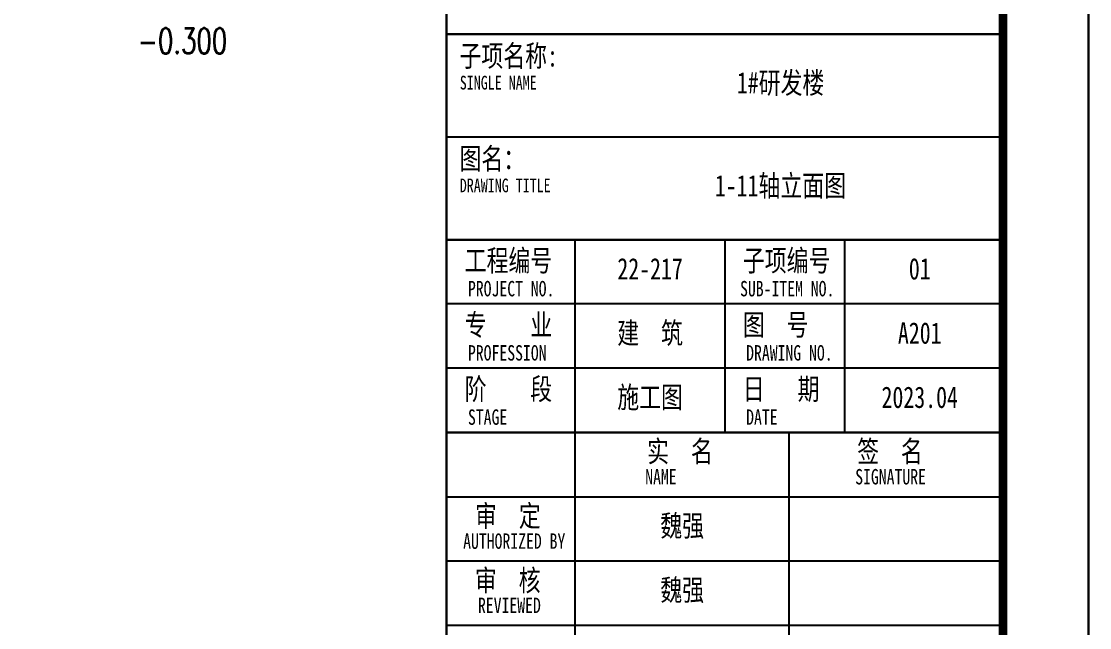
# Model space of a CAD drawing. Extents: x 1738711 to 2346805, y 1189731 to 2516152.
# Drawn here: x 2245363 to 2264082, y 2059116 to 2069733 of the extents above; entities that cross this region are included whole.
import ezdxf
from ezdxf.enums import TextEntityAlignment as Align

# ---------------------------------------------------------------- set-up
doc = ezdxf.new("R2010")
doc.units = 0
doc.header["$LTSCALE"] = 1000
doc.header["$MEASUREMENT"] = 0
doc.layers.add('PUB_TEXT', color=7, linetype='Continuous')
doc.layers.add('TK', color=4, linetype='Continuous')
doc.styles.add('_TCH_DIM', font='SIMPLEX', dxfattribs={"bigfont": 'GBCBIG'})
doc.styles.add('宋体', font='SIMSUN.TTF', dxfattribs={"width": 0.75})

# ---------------------------------------------------------------- blocks, each defined once
blk = doc.blocks.new('hjashrtahreahe')
at = {"color": 1}
blk.add_line((76600, 11800), (83100, 11800), dxfattribs=at)
at = {"layer": 'TK', "color": 7}
for p, q in [((78100, 11800), (78100, 9550)), ((79850, 11800), (79850, 9550)), ((81250, 11800), (81250, 9550)), ((83100, 11050), (76600, 11050)), ((83100, 10300), (76600, 10300)), ((83100, 9550), (76700, 9550)), ((78100, 9550), (78100, 3550)), ((80600, 9550), (80600, 3550)), ((76600, 8800), (83100, 8800)), ((76600, 8050), (83100, 8050)), ((76600, 7300), (83100, 7300))]:
    blk.add_line(p, q, dxfattribs=at)
at = {"layer": 'TK', "color": 7, "const_width": 25}
for points in [[(0, 59400), (84100, 59400), (84100, 0), (0, 0)], [(76600, 16600), (83100, 16600), (83100, 11800), (76600, 11800)], [(76600, 11800), (83100, 11800), (83100, 9550), (76600, 9550)]]:
    blk.add_lwpolyline(points, close=True, dxfattribs=at)
at = {"layer": 'TK', "color": 3, "const_width": 100}
blk.add_lwpolyline([(2500, 1000), (2500, 58400), (83100, 58400), (83100, 1000)], close=True, dxfattribs=at)
at = {"layer": 'TK', "color": 7, "const_width": 25}
for points in [[(76600, 58400), (76600, 1000)], [(76600, 14200), (83100, 14200)], [(76600, 13000), (83100, 13000)], [(76600, 11800), (83100, 11800)], [(76600, 11800), (83100, 11800)], [(76600, 3550), (76600, 9550), (83100, 9550), (83100, 3550)]]:
    blk.add_lwpolyline(points, dxfattribs=at)
at = {"layer": 'TK', "color": 7, "style": '宋体', "width": 0.75}
for s, height, p in [('子项名称:', 250, (76751, 13822)), ('SINGLE NAME', 160, (76755, 13554)), ('图名：', 250, (76751, 12622)), ('DRAWING TITLE', 160, (76755, 12354)), ('工程编号', 250, (76812, 11432)), ('子项编号', 250, (80062, 11432)), ('PROJECT NO.', 180, (76850, 11139)), (' SUB-ITEM NO. ', 180, (79937, 11139)), ('专    业', 250, (76812, 10682)), ('图  号', 250, (80062, 10682)), ('PROFESSION', 180, (76850, 10389)), ('DRAWING NO.', 180, (80100, 10389)), ('阶    段', 250, (76812, 9932)), ('日   期', 250, (80062, 9932)), ('STAGE', 180, (76850, 9639)), ('DATE', 180, (80100, 9639)), ('实  名', 250, (78944, 9204)), ('签  名', 250, (81397, 9204)), ('NAME', 180, (78921, 8943)), ('SIGNATURE', 180, (81374, 8943)), ('审  定', 250, (76933, 8451)), ('AUTHORIZED BY', 180, (76794, 8191)), ('审  核', 250, (76932, 7698)), ('REVIEWED', 180, (76967, 7441))]:
    blk.add_text(s, height=height, dxfattribs=at).set_placement(p)
at = {"layer": 'TK', "style": '宋体', "width": 0.75}
for tag, height, p in [('项目负责人', 350, (6003, 57089)), ('专业负责人', 350, (6003, 56224)), ('设计人', 350, (6003, 55419)), ('版号1', 250, (77304, 22193)), ('时间1', 250, (82405, 22193)), ('版号2', 250, (77304, 21593)), ('时间2', 250, (82405, 21593)), ('版号3', 250, (77304, 20993)), ('时间3', 250, (82405, 20993)), ('建筑会签', 0.0001, (78978, 2403)), ('电气会签', 0.0001, (82128, 2403)), ('结构会签', 0.0001, (78978, 1803)), ('暖通会签', 0.0001, (82128, 1803)), ('给排水会签', 0.0001, (78978, 1250)), ('智能化会签', 0.0001, (82128, 1250))]:
    blk.add_attdef(tag, text='', height=height, dxfattribs=at).set_placement(p, align=Align.CENTER)
for tag, p in [('合作设计单位', (80816, 48986)), ('版号说明1', (79854, 22318)), ('版号说明2', (79854, 21718)), ('版号说明3', (79854, 21118)), ('浙江绿储科技有限公司', (80545, 16036)), ('百兆瓦级集中式熔盐储能关键', (80545, 14953)), ('设备研发及制造基地项目', (80545, 14603)), ('1#研发楼', (80545, 13636)), ('图名', (80545, 12436)), ('工程编号', (78978, 11461)), ('子项编号', (82128, 11461)), ('建筑', (78978, 10711)), ('图号', (82128, 10711)), ('施工图', (78978, 9961)), ('2023.03', (82128, 9961)), ('审定', (79353, 8461)), ('审核', (79353, 7711)), ('工程负责', (79353, 6961)), ('专业负责', (79353, 6211)), ('设计', (79353, 5461)), ('制图', (79353, 4711)), ('校对', (79353, 3961))]:
    blk.add_attdef(tag, text='', height=250, dxfattribs=at).set_placement(p, align=Align.MIDDLE_CENTER)

msp = doc.modelspace()

# ---------------------------------------------------------------- block references
ref = msp.add_blockref('hjashrtahreahe', (2137913.5, 2048209.1), dxfattribs=dict(xscale=1.5, yscale=1.5, zscale=1.5))
ref.add_attrib('审核', '魏强', dxfattribs={"layer": 'TK', "height": 375, "style": '宋体', "width": 0.75}).set_placement((2256942.8, 2059775.4), align=Align.MIDDLE_CENTER)
ref.add_attrib('审定', '魏强', dxfattribs={"layer": 'TK', "height": 375, "style": '宋体', "width": 0.75}).set_placement((2256942.8, 2060900.4), align=Align.MIDDLE_CENTER)
ref.add_attrib('日期', '2023.04', dxfattribs={"layer": 'TK', "height": 375, "style": '宋体', "width": 0.75}).set_placement((2261105.3, 2063150.4), align=Align.MIDDLE_CENTER)
ref.add_attrib('图号', 'A201', dxfattribs={"layer": 'TK', "height": 375, "style": '宋体', "width": 0.75}).set_placement((2261105.3, 2064275.4), align=Align.MIDDLE_CENTER)
ref.add_attrib('子项编号', '01', dxfattribs={"layer": 'TK', "height": 375, "style": '宋体', "width": 0.75}).set_placement((2261105.3, 2065400.4), align=Align.MIDDLE_CENTER)
ref.add_attrib('阶段', '施工图', dxfattribs={"layer": 'TK', "height": 375, "style": '宋体', "width": 0.75}).set_placement((2256380.3, 2063150.4), align=Align.MIDDLE_CENTER)
ref.add_attrib('专业', '建  筑', dxfattribs={"layer": 'TK', "height": 375, "style": '宋体', "width": 0.75}).set_placement((2256380.3, 2064275.4), align=Align.MIDDLE_CENTER)
ref.add_attrib('工程编号', '22-217', dxfattribs={"layer": 'TK', "height": 375, "style": '宋体', "width": 0.75}).set_placement((2256380.3, 2065400.4), align=Align.MIDDLE_CENTER)
ref.add_attrib('图名_001', '1-11轴立面图', (2257513.6, 2066668.1), dxfattribs={"layer": 'TK', "height": 375, "style": '宋体', "width": 0.75})
ref.add_attrib('子项名称_001', '1#研发楼', (2257900.1, 2068470.2), dxfattribs={"layer": 'TK', "height": 375, "style": '宋体', "width": 0.75})

# ---------------------------------------------------------------- texts
at = {"layer": 'PUB_TEXT', "color": 7, "style": '_TCH_DIM', "width": 0.705882}
msp.add_text('-0.300', height=446.25, dxfattribs=at).set_placement((2247405.5, 2069169))

doc.saveas('drawing.dxf')
